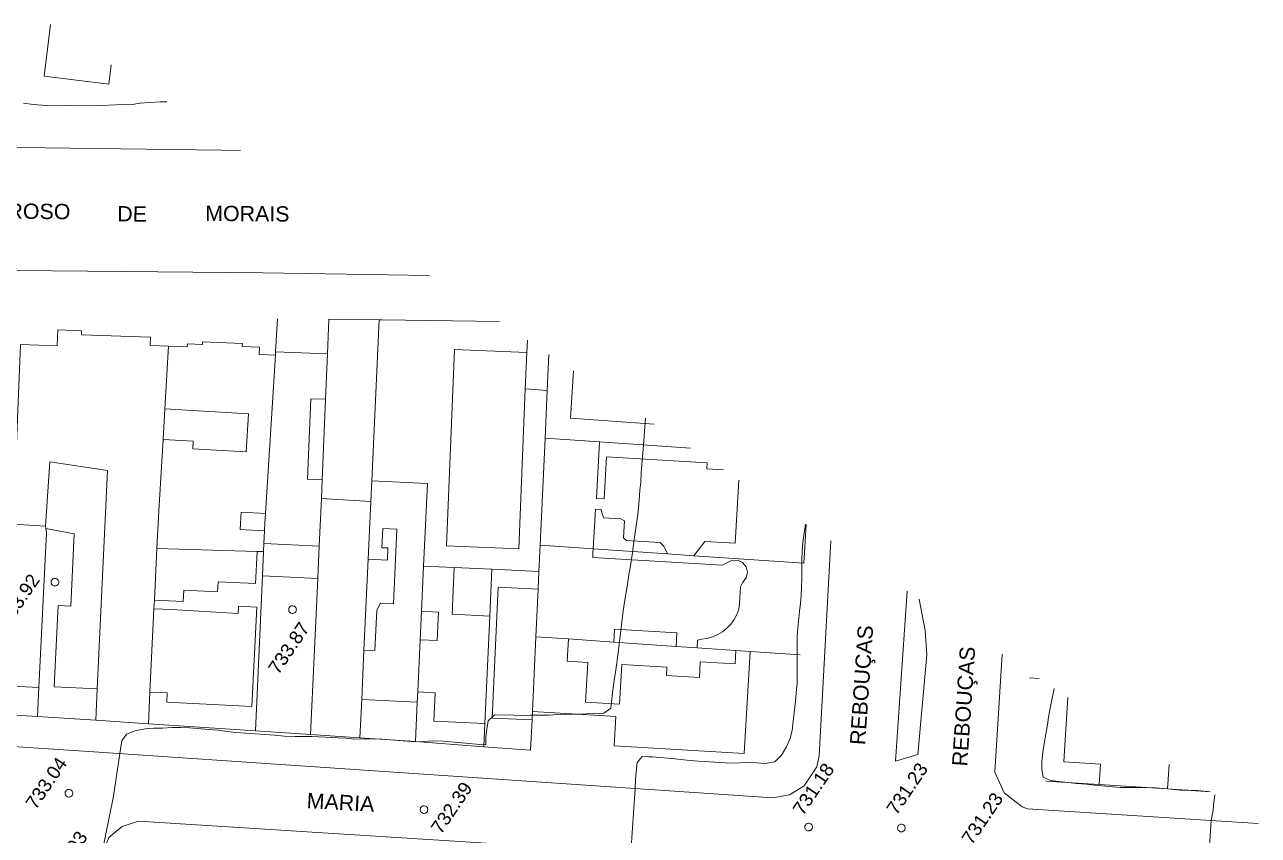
# Model space of a CAD drawing. Header units: metres. Extents: x 325024 to 7190115, y 7391967 to 10157759.
# Drawn here: x 326583 to 326744.3, y 7393055.2 to 7393161.2 of the extents above; entities that cross this region are included whole.
import ezdxf
from ezdxf.enums import TextEntityAlignment as Align

# ---------------------------------------------------------------- set-up
doc = ezdxf.new("R2010")
doc.units = ezdxf.units.M
doc.layers.get('0').update_dxf_attribs({"lineweight": 18})
for name, color, linetype, lineweight in [('100_SIST_VIARIO_MEIO_FIO', 1, 'Continuous', 18), ('108_SEP_FIS_CANT_CENT_ILHA', 7, 'Continuous', 18), ('144_P_DUPLA_ASF_TOP', 7, 'Continuous', 18), ('160_P_SIMP_ASF_TOP', 7, 'Continuous', 18), ('206_MURO_E_MURO_ARRIMO', 7, 'Continuous', 18), ('214_PROJ_BEIRAL_EDIF', 10, 'Continuous', 18), ('604_CURVA_INTERM', 7, 'Continuous', 18), ('606_PTO_COTADO', 7, 'Continuous', 18), ('608_PTO_COTADO_INTERVIA', 1, 'Continuous', 18)]:
    doc.layers.add(name, color=color, linetype=linetype, lineweight=lineweight)
doc.styles.add('Style-Arial', font='arial.ttf', dxfattribs={"height": 1.75})

# ---------------------------------------------------------------- blocks, each defined once
blk = doc.blocks.new('SP09')
at = {"color": 0, "linetype": 'Continuous'}
blk.add_lwpolyline([(-0.03, -0.51), (-0.14, -0.49), (-0.24, -0.46), (-0.31, -0.42), (-0.35, -0.39), (-0.42, -0.31), (-0.47, -0.24), (-0.51, -0.15), (-0.52, -0.09), (-0.52, 0.03), (-0.51, 0.11), (-0.48, 0.2), (-0.44, 0.27), (-0.4, 0.33), (-0.32, 0.39), (-0.23, 0.44), (-0.15, 0.48), (-0.1, 0.48), (-0.03, 0.48), (0.08, 0.48), (0.19, 0.44), (0.27, 0.4), (0.35, 0.32), (0.41, 0.23), (0.46, 0.11), (0.48, 0.03), (0.48, -0.03), (0.47, -0.08), (0.44, -0.21), (0.38, -0.3), (0.31, -0.38), (0.23, -0.44), (0.1, -0.49), (0.02, -0.51)], close=True, dxfattribs=at)
blk = doc.blocks.new('SP10')
at = {"color": 0, "linetype": 'Continuous'}
blk.add_lwpolyline([(-0.03, -0.51), (-0.14, -0.49), (-0.24, -0.46), (-0.31, -0.42), (-0.35, -0.39), (-0.42, -0.31), (-0.47, -0.24), (-0.51, -0.15), (-0.52, -0.09), (-0.52, 0.03), (-0.51, 0.11), (-0.48, 0.2), (-0.44, 0.27), (-0.4, 0.33), (-0.32, 0.39), (-0.23, 0.44), (-0.15, 0.48), (-0.1, 0.48), (-0.03, 0.48), (0.08, 0.48), (0.19, 0.44), (0.27, 0.4), (0.35, 0.32), (0.41, 0.23), (0.46, 0.11), (0.48, 0.03), (0.48, -0.03), (0.47, -0.08), (0.44, -0.21), (0.38, -0.3), (0.31, -0.38), (0.23, -0.44), (0.1, -0.49), (0.02, -0.51)], close=True, dxfattribs=at)

msp = doc.modelspace()

# ---------------------------------------------------------------- linework, layer by layer
at = {"layer": '100_SIST_VIARIO_MEIO_FIO', "flags": 128}
for points in [[(326556.05, 7393145.534), (326608.729, 7393144.836), (326611.228, 7393144.807)], [(326635.942, 7393128.452), (326614.143, 7393128.792), (326545.393, 7393129.43)], [(326506.923, 7393071.294), (326507.151, 7393071.01), (326558.317, 7393068.395), (326592.051, 7393066.168), (326680.791, 7393060.13), (326682.991, 7393060.537), (326684.894, 7393061.713), (326686.536, 7393064.187), (326686.857, 7393065.649), (326688.382, 7393093.749)], [(326710.798, 7393078.916), (326709.804, 7393063.483), (326711.038, 7393060.78), (326713.378, 7393058.949), (326714.078, 7393058.682), (326744.258, 7393056.773)]]:
    msp.add_lwpolyline(points, dxfattribs=at)
msp.add_lwpolyline([(326591.682, 7393037.972), (326592.61, 7393051.431), (326594.02, 7393054.975), (326595.753, 7393056.39), (326597.881, 7393057.078), (326680.494, 7393051.842), (326681.815, 7393051.489), (326684.217, 7393049.745), (326685.477, 7393047.058), (326678.621, 7392963.14), (326668.392, 7392817.409), (326667.624, 7392813.739), (326666.351, 7392809.425), (326660.294, 7392795.608), (326658.789, 7392793.855), (326648.089, 7392782.033), (326646.246, 7392780.78), (326642.903, 7392779.403), (326640.231, 7392778.81), (326628.247, 7392779.525), (326579.764, 7392783.037), (326578.329, 7392783.44), (326576.692, 7392784.94), (326576.105, 7392787.081)], close=True, dxfattribs=at)
at = {"layer": '108_SEP_FIS_CANT_CENT_ILHA', "flags": 128}
msp.add_lwpolyline([(326698.345, 7393087.156), (326696.826, 7393064.933), (326699.763, 7393065.795), (326700.929, 7393078.822), (326700.715, 7393082.004), (326699.925, 7393086.111)], dxfattribs=at)
at = {"layer": '206_MURO_E_MURO_ARRIMO'}
for p, q in [((326684.851, 7393090.846), (326685.152, 7393095.887)), ((326584.683, 7393070.786), (326574.43, 7393071.385)), ((326592.3, 7393070.283), (326584.683, 7393070.786)), ((326613.193, 7393068.901), (326599.185, 7393069.827)), ((326620.365, 7393068.426), (326613.193, 7393068.901)), ((326634.096, 7393067.518), (326626.83, 7393067.999)), ((326643.013, 7393066.828), (326634.096, 7393067.518)), ((326649.14, 7393066.354), (326643.013, 7393066.828)), ((326716.476, 7393062.325), (326723.456, 7393061.875)), ((326732.393, 7393061.3), (326737.959, 7393060.942))]:
    msp.add_line(p, q, dxfattribs=at)
at = {"layer": '206_MURO_E_MURO_ARRIMO', "flags": 128}
for points in [[(326616.081, 7393122.795), (326615.81, 7393118.486)], [(326657.31, 7393092.708), (326667.037, 7393092.036)], [(326670.478, 7393091.806), (326684.851, 7393090.846)], [(326644.091, 7393090.032), (326643.807, 7393083.914)], [(326613.193, 7393068.901), (326614.093, 7393089.171)], [(326660.015, 7393080.51), (326668.166, 7393079.948)], [(326670.911, 7393079.758), (326675.969, 7393079.41)], [(326677.833, 7393079.281), (326684.373, 7393078.83)], [(326714.332, 7393075.817), (326715.599, 7393075.738)], [(326584.683, 7393070.786), (326584.867, 7393074.579)], [(326634.334, 7393072.648), (326634.096, 7393067.518)], [(326643.153, 7393069.843), (326643.013, 7393066.828)], [(326649.325, 7393070.33), (326649.14, 7393066.354)]]:
    msp.add_lwpolyline(points, dxfattribs=at)
at = {"layer": '214_PROJ_BEIRAL_EDIF', "flags": 128}
for points in [[(326594.322, 7393155.995), (326594.006, 7393153.449), (326585.544, 7393154.498), (326586.381, 7393161.25)], [(326639.165, 7393090.261), (326635.161, 7393090.447), (326635.663, 7393101.255), (326628.39, 7393101.593), (326629.369, 7393122.655), (326629.744, 7393122.651), (326645.052, 7393122.423)], [(326648.716, 7393119.999), (326648.648, 7393118.368), (326639.197, 7393118.759), (326638.135, 7393093.107), (326647.586, 7393092.716), (326648.451, 7393113.609), (326651.326, 7393113.411), (326651.037, 7393107.195), (326650.387, 7393093.185), (326650.227, 7393089.747), (326644.091, 7393090.032), (326639.165, 7393090.261)], [(326651.326, 7393113.411), (326651.545, 7393118.127)], [(326654.764, 7393115.997), (326654.335, 7393109.782), (326665.298, 7393109.026)], [(326670.045, 7393105.884), (326658.165, 7393106.704), (326651.037, 7393107.195), (326651.326, 7393113.411)], [(326658.165, 7393106.704), (326651.037, 7393107.195), (326650.387, 7393093.185), (326657.31, 7393092.708), (326657.618, 7393097.885), (326658.353, 7393097.842), (326658.483, 7393097.261), (326658.72, 7393096.775), (326660.932, 7393096.646), (326661.413, 7393096.374), (326661.284, 7393094.155), (326661.655, 7393093.784), (326666.086, 7393093.527), (326666.545, 7393093.065), (326667.037, 7393092.036), (326670.478, 7393091.806), (326671.914, 7393093.654), (326675.886, 7393093.424), (326676.366, 7393101.701)], [(326674.361, 7393103.028), (326672.169, 7393103.155), (326672.216, 7393103.966), (326659.076, 7393104.728), (326658.758, 7393099.245), (326657.736, 7393099.305), (326658.165, 7393106.704)], [(326719.361, 7393073.249), (326718.841, 7393064.834), (326723.62, 7393064.539), (326723.456, 7393061.875), (326732.393, 7393061.3), (326732.59, 7393064.494)]]:
    msp.add_lwpolyline(points, dxfattribs=at)
for points in [[(326621.912, 7393101.741), (326622.348, 7393112.256), (326622.595, 7393118.205), (326622.783, 7393122.724), (326629.369, 7393122.655), (326628.39, 7393101.593), (326628.264, 7393098.881), (326621.798, 7393099.288)], [(326582.479, 7393119.432), (326587.253, 7393119.241), (326587.336, 7393121.332), (326590.459, 7393121.208), (326590.438, 7393120.689), (326599.445, 7393120.377), (326599.402, 7393119.307), (326601.83, 7393119.208), (326601.339, 7393111.006), (326601.099, 7393107.004), (326600.541, 7393097.679), (326600.3, 7393092.732), (326599.972, 7393085.994), (326599.917, 7393084.86), (326599.386, 7393073.966), (326599.185, 7393069.827), (326592.3, 7393070.283), (326592.492, 7393074.393), (326593.828, 7393102.951), (326586.322, 7393104.07), (326585.743, 7393095.684), (326581.451, 7393095.913), (326581.876, 7393104.299)], [(326601.099, 7393107.004), (326600.541, 7393097.679), (326600.3, 7393092.732), (326613.387, 7393092.371), (326614.234, 7393092.348), (326614.281, 7393093.384), (326614.355, 7393095.062), (326611.168, 7393095.252), (326611.302, 7393097.497), (326614.478, 7393097.307), (326615.783, 7393118.049), (326613.669, 7393118.137), (326613.708, 7393119.072), (326611.452, 7393119.165), (326611.468, 7393119.561), (326606.263, 7393119.777), (326606.249, 7393119.44), (326604.279, 7393119.522), (326604.262, 7393119.11), (326601.83, 7393119.208), (326601.339, 7393111.006), (326612.271, 7393110.352), (326611.973, 7393105.375), (326604.974, 7393105.794), (326605.032, 7393106.769)], [(326615.783, 7393118.049), (326614.478, 7393097.307), (326614.399, 7393096.044), (326614.355, 7393095.062), (326614.281, 7393093.384), (326621.509, 7393093.063), (326621.798, 7393099.288), (326621.912, 7393101.741), (326619.983, 7393101.821), (326620.419, 7393112.336), (326622.348, 7393112.256), (326622.595, 7393118.205), (326615.81, 7393118.486)], [(326648.451, 7393113.609), (326648.648, 7393118.368), (326639.197, 7393118.759), (326638.135, 7393093.107), (326647.586, 7393092.716)], [(326601.099, 7393107.004), (326601.339, 7393111.006), (326612.271, 7393110.352), (326611.973, 7393105.375), (326604.974, 7393105.794), (326605.032, 7393106.769)], [(326585.78, 7393095.361), (326585.743, 7393095.684), (326586.322, 7393104.07), (326593.828, 7393102.951), (326592.492, 7393074.393), (326586.871, 7393074.666), (326587.388, 7393085.279), (326589.034, 7393085.199), (326589.494, 7393094.646)], [(326627.914, 7393091.344), (326630.426, 7393091.228), (326630.499, 7393092.816), (326629.713, 7393092.853), (326629.83, 7393095.381), (326631.67, 7393095.295), (326631.216, 7393085.524), (326629.539, 7393085.602), (326629.026, 7393084.67), (326628.78, 7393079.387), (326627.362, 7393079.453), (326627.062, 7393072.985), (326634.334, 7393072.648), (326634.396, 7393073.982), (326634.713, 7393080.814), (326634.886, 7393084.538), (326635.161, 7393090.447), (326635.663, 7393101.255), (326628.39, 7393101.593), (326628.264, 7393098.881)], [(326627.914, 7393091.344), (326627.362, 7393079.453), (326627.062, 7393072.985), (326626.83, 7393067.999), (326620.365, 7393068.426), (326621.313, 7393088.836), (326621.509, 7393093.063), (326621.798, 7393099.288), (326628.264, 7393098.881)], [(326585.78, 7393095.361), (326585.845, 7393094.781), (326584.867, 7393074.579), (326577.002, 7393074.96), (326577.022, 7393075.36), (326574.555, 7393075.479), (326574.93, 7393087.72), (326575.003, 7393090.098), (326575.046, 7393091.479), (326575.192, 7393096.249), (326581.451, 7393095.913), (326585.743, 7393095.684)], [(326614.234, 7393092.348), (326614.093, 7393089.171), (326621.313, 7393088.836), (326621.509, 7393093.063), (326614.281, 7393093.384)], [(326613.387, 7393092.371), (326600.3, 7393092.732), (326599.972, 7393085.994), (326603.748, 7393085.819), (326603.817, 7393087.297), (326608.228, 7393087.092), (326608.288, 7393088.401), (326613.192, 7393088.173)], [(326650.119, 7393087.43), (326649.831, 7393081.213), (326654.103, 7393080.918), (326660.015, 7393080.51), (326660.113, 7393082.199), (326668.269, 7393081.725), (326668.166, 7393079.948), (326670.911, 7393079.758), (326670.969, 7393080.758), (326671.479, 7393080.879), (326672.209, 7393080.984), (326672.92, 7393081.186), (326673.598, 7393081.481), (326674.232, 7393081.864), (326674.809, 7393082.327), (326675.32, 7393082.864), (326675.755, 7393083.463), (326676.107, 7393084.115), (326676.369, 7393084.807), (326676.46, 7393085.537), (326676.589, 7393087.751), (326676.889, 7393088.344), (326677.331, 7393088.932), (326677.477, 7393089.651), (326677.3, 7393090.358), (326676.833, 7393090.916), (326676.169, 7393091.215), (326675.439, 7393091.195), (326674.786, 7393090.86), (326674.181, 7393090.572), (326657.272, 7393091.554), (326657.281, 7393092.234), (326657.31, 7393092.708), (326650.387, 7393093.185), (326650.227, 7393089.747)], [(326639.165, 7393090.261), (326638.881, 7393084.143), (326643.807, 7393083.914), (326643.153, 7393069.843), (326636.483, 7393070.153), (326636.656, 7393073.877), (326634.396, 7393073.982), (326634.713, 7393080.814), (326636.938, 7393080.711), (326637.111, 7393084.435), (326634.886, 7393084.538), (326635.161, 7393090.447)], [(326650.119, 7393087.43), (326649.831, 7393081.213), (326649.375, 7393071.412), (326649.325, 7393070.33), (326644.118, 7393070.572), (326644.913, 7393087.672)], [(326599.386, 7393073.966), (326599.917, 7393084.86), (326602.166, 7393084.751), (326610.927, 7393084.235), (326610.974, 7393085.2), (326613.348, 7393085.084), (326612.716, 7393072.107), (326601.602, 7393072.649), (326601.66, 7393073.856)], [(326654.103, 7393080.918), (326653.934, 7393078.009), (326656.627, 7393077.852), (326656.324, 7393072.631), (326660.753, 7393072.374), (326661.054, 7393077.56), (326666.96, 7393077.217), (326666.897, 7393076.133), (326671.203, 7393075.884), (326671.321, 7393077.908), (326675.867, 7393077.644), (326675.969, 7393079.41), (326677.833, 7393079.281), (326677.06, 7393065.949), (326660.052, 7393066.936), (326660.275, 7393070.78), (326649.375, 7393071.412), (326649.831, 7393081.213)]]:
    msp.add_lwpolyline(points, close=True, dxfattribs=at)
at = {"layer": '604_CURVA_INTERM', "flags": 128}
for points, elevation in [([(326582.863, 7393150.963), (326584.132, 7393150.823), (326585.898, 7393150.672), (326587.336, 7393150.643), (326588.639, 7393150.657), (326591.401, 7393150.627), (326593.071, 7393150.666), (326594.919, 7393150.749), (326597.068, 7393150.815), (326598.122, 7393150.978), (326599.304, 7393151.081), (326600.777, 7393151.168), (326601.605, 7393151.175)], 734), ([(326592.991, 7393052.439), (326594.634, 7393060.368), (326595.434, 7393065.938), (326595.705, 7393067.603), (326596.32, 7393068.469), (326597.439, 7393068.911), (326598.778, 7393069.169), (326599.917, 7393069.26), (326601.048, 7393069.25), (326602.309, 7393069.324), (326603.374, 7393069.345), (326604.617, 7393069.293), (326607.086, 7393069.065), (326608.309, 7393068.974), (326609.545, 7393068.822), (326610.635, 7393068.669), (326614.393, 7393068.411), (326615.705, 7393068.339), (326616.915, 7393068.227), (326618.358, 7393068.152), (326620.589, 7393068.149), (326623.928, 7393067.989), (326624.976, 7393067.939), (326626.098, 7393067.811), (326627.41, 7393067.86), (326629.706, 7393067.794), (326630.727, 7393067.743), (326633.006, 7393067.558), (326633.959, 7393067.454), (326635.125, 7393067.5), (326636.35, 7393067.578), (326637.69, 7393067.563), (326640.144, 7393067.354), (326642.485, 7393067.101), (326643.282, 7393067.071), (326643.282, 7393068.108), (326643.406, 7393069.118), (326643.58, 7393070.214), (326644.415, 7393070.983), (326646.956, 7393070.945), (326647.981, 7393070.901), (326649.094, 7393070.934), (326651.589, 7393070.969), (326652.718, 7393071.029), (326655.286, 7393071.069), (326657.501, 7393071.154), (326658.722, 7393071.229), (326659.612, 7393071.881), (326659.889, 7393074.231), (326660.06, 7393075.47), (326660.28, 7393076.872), (326660.571, 7393079.04), (326660.712, 7393080.236), (326660.859, 7393081.302), (326661.157, 7393083.886), (326661.328, 7393085.156), (326661.792, 7393088.074), (326661.975, 7393089.312), (326662.205, 7393090.461), (326662.436, 7393091.912), (326662.634, 7393093.62), (326663.137, 7393097.215), (326663.332, 7393099.049), (326663.419, 7393100.374), (326663.535, 7393101.441), (326663.599, 7393102.643), (326663.903, 7393106.242), (326664.138, 7393109.793)], 733), ([(326662.247, 7393052.998), (326662.797, 7393061.354), (326662.85, 7393062.605), (326663.064, 7393064.747), (326663.715, 7393065.528), (326664.584, 7393065.519), (326665.072, 7393065.498), (326667.982, 7393065.258), (326669.549, 7393065.068), (326671.054, 7393064.919), (326672.498, 7393064.843), (326675.278, 7393064.662), (326676.528, 7393064.705), (326677.638, 7393064.799), (326678.696, 7393064.729), (326679.8, 7393064.619), (326681.073, 7393064.829), (326681.924, 7393065.711), (326682.606, 7393066.823), (326683.068, 7393067.943), (326683.322, 7393068.954), (326683.449, 7393070.16), (326683.764, 7393072.752), (326683.87, 7393073.885), (326683.963, 7393075.109), (326683.995, 7393076.494), (326683.975, 7393077.846), (326683.991, 7393079.219), (326683.971, 7393080.236), (326683.982, 7393081.267), (326684.063, 7393082.325), (326684.306, 7393084.508), (326684.418, 7393085.589), (326684.502, 7393086.642), (326684.599, 7393088.733), (326684.578, 7393090.165), (326684.587, 7393091.208), (326684.626, 7393092.426), (326684.729, 7393093.521), (326684.917, 7393094.764), (326685.065, 7393095.944)], 732), ([(326717.564, 7393074.438), (326717.082, 7393072.087), (326716.832, 7393070.711), (326716.682, 7393069.678), (326716.281, 7393067.263), (326716.084, 7393066.068), (326715.977, 7393064.875), (326715.952, 7393063.862), (326716.139, 7393062.866), (326717.084, 7393062.43), (326718.222, 7393062.258), (326720.5, 7393062.028), (326721.757, 7393061.935), (326722.854, 7393061.807), (326726.203, 7393061.499), (326728.648, 7393061.499), (326730.852, 7393061.451), (326731.875, 7393061.373), (326732.885, 7393061.259), (326734.027, 7393061.166), (326735.083, 7393061.156), (326736.31, 7393061.108), (326737.572, 7393060.962), (326737.958, 7393060.942)], 732), ([(326738.558, 7393060.545), (326738.415, 7393059.223), (326738.369, 7393058.494), (326738.081, 7393057.163), (326737.47, 7393047.712)], 732)]:
    msp.add_lwpolyline(points, dxfattribs=dict(at, elevation=elevation))

# ---------------------------------------------------------------- block references
at = {"layer": '606_PTO_COTADO', "rotation": 55.83005668387076}
for p in [(326586.972, 7393088.368, 733.922), (326618.031, 7393084.782, 733.867), (326635.224, 7393058.63, 732.387)]:
    msp.add_blockref('SP09', p, dxfattribs=at)
at = {"layer": '608_PTO_COTADO_INTERVIA', "rotation": 55.83005668387076}
for p in [(326588.808, 7393060.762, 733.042), (326685.483, 7393056.344, 731.182), (326697.613, 7393056.22, 731.232)]:
    msp.add_blockref('SP10', p, dxfattribs=at)

# ---------------------------------------------------------------- texts
at = {"layer": '144_P_DUPLA_ASF_TOP', "style": 'Style-Arial'}
for p in [(326691.862, 7393067.064), (326705.207, 7393064.277)]:
    msp.add_text('REBOUÇAS', height=2, rotation=86.11582, dxfattribs=at).set_placement(p, align=Align.MIDDLE_LEFT)
at = {"layer": '160_P_SIMP_ASF_TOP', "style": 'Style-Arial'}
for s, rotation, p in [('PEDROSO', 359.47608, (326575.025, 7393136.929)), ('DE', 359.34175, (326595.121, 7393136.527)), ('MORAIS', 359.47608, (326606.612, 7393136.592)), ('MARIA', 356.7597, (326619.89, 7393059.807))]:
    msp.add_text(s, height=2, rotation=rotation, dxfattribs=at).set_placement(p, align=Align.MIDDLE_LEFT)
at = {"layer": '606_PTO_COTADO', "style": 'Style-Arial'}
for s, p in [('733.92', (326582.26, 7393086.034, 733.922)), ('733.87', (326617.546, 7393079.727, 733.867)), ('732.39', (326638.806, 7393058.842, 732.387)), ('732.93', (326588.506, 7393052.411, 732.932))]:
    msp.add_text(s, height=1.75, rotation=55.83006, dxfattribs=at).set_placement(p, align=Align.MIDDLE_CENTER)
at = {"layer": '608_PTO_COTADO_INTERVIA', "style": 'Style-Arial'}
for s, p in [('733.04', (326585.841, 7393062.067, 733.042)), ('731.18', (326686.11, 7393061.296, 731.182)), ('731.23', (326698.355, 7393061.343, 731.232)), ('731.23', (326708.182, 7393057.452, 731.227))]:
    msp.add_text(s, height=1.75, rotation=55.83006, dxfattribs=at).set_placement(p, align=Align.MIDDLE_CENTER)

doc.saveas('drawing.dxf')
